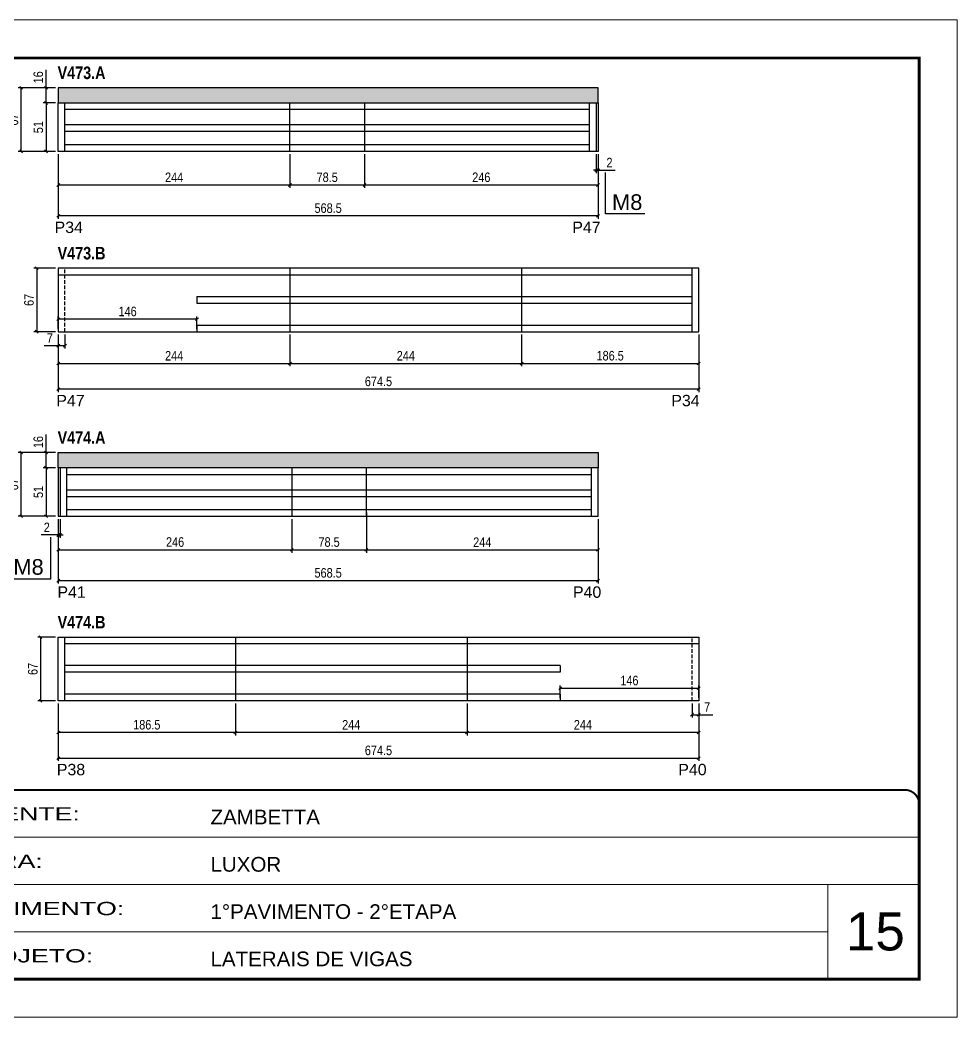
# Model space of a CAD drawing. Extents: x 3309 to 9563, y -2522 to 14608.
# Drawn here: x 6991 to 7978, y 10112 to 11162 of the extents above; entities that cross this region are included whole.
import ezdxf

# ---------------------------------------------------------------- set-up
doc = ezdxf.new("R2010")
doc.units = 0
for name, pattern in [('CONTINUO', [0]), ('DASHED', [0.75, 0.5, -0.25]), ('HIDDEN', [0.375, 0.25, -0.125])]:
    doc.linetypes.add(name, pattern=pattern)
for name, color, linetype in [('5', 5, 'Continuous'), ('COTA', 241, 'Continuous'), ('NOMENCLATURA', 7, 'Continuous'), ('Painéis', 200, 'Continuous'), ('SARR_2.2x7', 40, 'Continuous')]:
    doc.layers.add(name, color=color, linetype=linetype)
for name, color, linetype, lineweight in [('CARIMBO', 255, 'Continuous', 9), ('Folhas', 255, 'Continuous', 9), ('SARRAFO DE PRESSAO', 251, 'DASHED', 9)]:
    doc.layers.add(name, color=color, linetype=linetype, lineweight=lineweight)
doc.styles.add('ARIAL', font='arial.ttf')
doc.styles.add('COTA TECNICA', font='techl___.ttf', dxfattribs={"height": 10})
doc.styles.get("Standard").update_dxf_attribs({"font": 'arial.ttf'})
doc.styles.add('TECNICA', font='techb___.ttf', dxfattribs={"height": 10})
doc.styles.add('Tecnologia', font='')
doc.styles.get('Tecnologia').set_extended_font_data('Forgotten Futurist')
doc.dimstyles.new('PAINEL', dxfattribs={"dimtxt": 10, "dimasz": 3, "dimexe": 3, "dimexo": 3, "dimgap": 3, "dimtad": 1, "dimdec": 1, "dimzin": 12, "dimdsep": 46, "dimtxsty": 'COTA TECNICA', "dimblk1": 'OBLIQUE', "dimblk2": 'OBLIQUE', "dimsah": 1, "dimcen": 0.9, "dimclrd": 4, "dimclre": 4, "dimclrt": 240, "dimadec": 1, "dimazin": 3, "dimtfac": 1, "dimtdec": 1, "dimtmove": 0, "dimatfit": 3, "dimfxl": 1, "dimtolj": 1, "dimtzin": 12, "dimarcsym": 0})

# ---------------------------------------------------------------- blocks, each defined once
blk = doc.blocks.new('9999999999')
at = {"color": 30, "linetype": 'CONTINUO'}
for p, q in [((98564.6, 34379.6), (99584, 34379.6)), ((98564.6, 34329.8), (99488, 34329.8)), ((99584, 34329.8), (99488, 34329.8)), ((99488, 34329.8), (99488, 34230.2)), ((98564.6, 34280), (99488, 34280))]:
    blk.add_line(p, q, dxfattribs=at)
at = {"color": 30, "linetype": 'CONTINUO', "const_width": 2}
blk.add_lwpolyline([(99584, 34230.2), (99584, 34414.4, 0.414214), (99569, 34429.4), (98229, 34429.4, 0.414214), (98214, 34414.4), (98214, 34245.2, 0.414214), (98229, 34230.2), (99584, 34230.2)], format="xyb", dxfattribs=at)
at = {"layer": 'Folhas'}
blk.add_lwpolyline([(98139, 34190.2), (99624, 34190.2), (99624, 35240.2), (98139, 35240.2)], close=True, dxfattribs=at)
at = {"layer": 'Folhas', "color": 30, "const_width": 3}
blk.add_lwpolyline([(98214, 34230.2), (99584, 34230.2), (99584, 35200.2), (98214, 35200.2)], close=True, dxfattribs=at)
at = {"color": 7, "linetype": 'Continuous', "ltscale": 5, "style": 'ARIAL'}
for s, height, p in [('ZAMBETTA', 15.48, (98837.7, 34393.1)), ('LUXOR', 15.48, (98837.7, 34343.3)), ('1°PAVIMENTO - 2°ETAPA', 15.483, (98837.7, 34293.5)), ('LATERAIS DE VIGAS', 15.483, (98837.7, 34243.7))]:
    blk.add_text(s, height=height, dxfattribs=at).set_placement(p)
at = {"layer": 'Folhas', "color": 7, "style": 'Tecnologia', "width": 1.5}
for s, p in [('CLIENTE:', (98573.7, 34397.2)), ('OBRA:', (98573.7, 34347.3)), ('PAVIMENTO:', (98573.7, 34297.5)), ('PROJETO:', (98573.7, 34247.7))]:
    blk.add_text(s, height=14, dxfattribs=at).set_placement(p)
blk = doc.blocks.new('_Oblique')
at = {"color": 0, "linetype": 'ByBlock', "lineweight": -2}
blk.add_line((-0.5, -0.5), (0.5, 0.5), dxfattribs=at)
blk = doc.blocks.new('*D430')
at = {"layer": 'COTA', "color": 4, "lineweight": -2, "transparency": 16777216}
for p, q in [((7031.3, 11020.7), (7031.3, 10952.8)), ((7599.8, 11020.7), (7599.8, 10952.8)), ((7599.8, 10955.8), (7031.3, 10955.8))]:
    blk.add_line(p, q, dxfattribs=at)
at = {"layer": 'Defpoints', "color": 0, "transparency": 16777216}
for p in [(7031.3, 11023.7), (7599.8, 11023.7), (7031.3, 10955.8)]:
    blk.add_point(p, dxfattribs=at)
at = {"layer": 'COTA', "color": 4, "lineweight": -2, "transparency": 16777216, "xscale": 3, "yscale": 3, "zscale": 3, "rotation": 180}
blk.add_blockref('_Oblique', (7031.3, 10955.8), dxfattribs=at)
at = {"layer": 'COTA', "color": 4, "lineweight": -2, "transparency": 16777216, "xscale": 3, "yscale": 3, "zscale": 3}
blk.add_blockref('_Oblique', (7599.8, 10955.8), dxfattribs=at)
at = {"layer": 'COTA', "color": 240, "transparency": 16777216, "insert": (7315.5, 10963.9), "char_height": 10, "attachment_point": 5, "style": 'COTA TECNICA'}
blk.add_mtext('\\A1;568.5', dxfattribs=at)
blk = doc.blocks.new('*D431')
at = {"layer": 'COTA', "color": 4, "lineweight": -2, "transparency": 16777216}
for p, q in [((7353.8, 11020.7), (7353.8, 10985.3)), ((7599.8, 11020.7), (7599.8, 10985.3)), ((7599.8, 10988.3), (7353.8, 10988.3))]:
    blk.add_line(p, q, dxfattribs=at)
at = {"layer": 'Defpoints', "color": 0, "transparency": 16777216}
for p in [(7353.8, 11023.7), (7599.8, 11023.7), (7353.8, 10988.3)]:
    blk.add_point(p, dxfattribs=at)
at = {"layer": 'COTA', "color": 4, "lineweight": -2, "transparency": 16777216, "xscale": 3, "yscale": 3, "zscale": 3, "rotation": 180}
blk.add_blockref('_Oblique', (7353.8, 10988.3), dxfattribs=at)
at = {"layer": 'COTA', "color": 4, "lineweight": -2, "transparency": 16777216, "xscale": 3, "yscale": 3, "zscale": 3}
blk.add_blockref('_Oblique', (7599.8, 10988.3), dxfattribs=at)
at = {"layer": 'COTA', "color": 240, "transparency": 16777216, "insert": (7476.8, 10996.4), "char_height": 10, "attachment_point": 5, "style": 'COTA TECNICA'}
blk.add_mtext('\\A1;246', dxfattribs=at)
blk = doc.blocks.new('*D428')
at = {"layer": 'COTA', "color": 4, "lineweight": -2, "transparency": 16777216}
for p, q in [((7031.3, 11020.7), (7031.3, 10985.3)), ((7275.3, 11020.7), (7275.3, 10985.3)), ((7275.3, 10988.3), (7031.3, 10988.3))]:
    blk.add_line(p, q, dxfattribs=at)
at = {"layer": 'Defpoints', "color": 0, "transparency": 16777216}
for p in [(7031.3, 11023.7), (7275.3, 11023.7), (7031.3, 10988.3)]:
    blk.add_point(p, dxfattribs=at)
at = {"layer": 'COTA', "color": 4, "lineweight": -2, "transparency": 16777216, "xscale": 3, "yscale": 3, "zscale": 3, "rotation": 180}
blk.add_blockref('_Oblique', (7031.3, 10988.3), dxfattribs=at)
at = {"layer": 'COTA', "color": 4, "lineweight": -2, "transparency": 16777216, "xscale": 3, "yscale": 3, "zscale": 3}
blk.add_blockref('_Oblique', (7275.3, 10988.3), dxfattribs=at)
at = {"layer": 'COTA', "color": 240, "transparency": 16777216, "insert": (7153.3, 10996.4), "char_height": 10, "attachment_point": 5, "style": 'COTA TECNICA'}
blk.add_mtext('\\A1;244', dxfattribs=at)
blk = doc.blocks.new('*D429')
at = {"layer": 'COTA', "color": 4, "lineweight": -2, "transparency": 16777216}
for p, q in [((7597.8, 11020.7), (7597.8, 11000.9)), ((7599.8, 11020.7), (7599.8, 11000.9)), ((7597.8, 11003.9), (7594.8, 11003.9)), ((7597.8, 11003.9), (7599.8, 11003.9)), ((7599.8, 11003.9), (7617.9, 11003.9))]:
    blk.add_line(p, q, dxfattribs=at)
at = {"layer": 'Defpoints', "color": 0, "transparency": 16777216}
for p in [(7597.8, 11023.7), (7599.8, 11023.7), (7599.8, 11003.9)]:
    blk.add_point(p, dxfattribs=at)
at = {"layer": 'COTA', "color": 4, "lineweight": -2, "transparency": 16777216, "xscale": 3, "yscale": 3, "zscale": 3}
blk.add_blockref('_Oblique', (7597.8, 11003.9), dxfattribs=at)
at = {"layer": 'COTA', "color": 4, "lineweight": -2, "transparency": 16777216, "xscale": 3, "yscale": 3, "zscale": 3, "rotation": 180}
blk.add_blockref('_Oblique', (7599.8, 11003.9), dxfattribs=at)
at = {"layer": 'COTA', "color": 240, "transparency": 16777216, "insert": (7611.8, 11011.9), "char_height": 10, "attachment_point": 5, "style": 'COTA TECNICA'}
blk.add_mtext('\\A1;2', dxfattribs=at)
blk = doc.blocks.new('*D432')
at = {"layer": 'COTA', "color": 4, "lineweight": -2, "transparency": 16777216}
for p, q in [((7275.3, 11020.7), (7275.3, 10985.3)), ((7353.8, 11020.7), (7353.8, 10985.3)), ((7353.8, 10988.3), (7275.3, 10988.3))]:
    blk.add_line(p, q, dxfattribs=at)
at = {"layer": 'Defpoints', "color": 0, "transparency": 16777216}
for p in [(7275.3, 11023.7), (7353.8, 11023.7), (7275.3, 10988.3)]:
    blk.add_point(p, dxfattribs=at)
at = {"layer": 'COTA', "color": 4, "lineweight": -2, "transparency": 16777216, "xscale": 3, "yscale": 3, "zscale": 3, "rotation": 180}
blk.add_blockref('_Oblique', (7275.3, 10988.3), dxfattribs=at)
at = {"layer": 'COTA', "color": 4, "lineweight": -2, "transparency": 16777216, "xscale": 3, "yscale": 3, "zscale": 3}
blk.add_blockref('_Oblique', (7353.8, 10988.3), dxfattribs=at)
at = {"layer": 'COTA', "color": 240, "transparency": 16777216, "insert": (7314.5, 10996.4), "char_height": 10, "attachment_point": 5, "style": 'COTA TECNICA'}
blk.add_mtext('\\A1;78.5', dxfattribs=at)
blk = doc.blocks.new('*D433')
at = {"layer": 'COTA', "color": 4, "lineweight": -2, "transparency": 16777216}
for p, q in [((7028.3, 11074.7), (7015.4, 11074.7)), ((7018.4, 11074.7), (7018.4, 11023.7)), ((7028.3, 11023.7), (7015.4, 11023.7))]:
    blk.add_line(p, q, dxfattribs=at)
at = {"layer": 'Defpoints', "color": 0, "transparency": 16777216}
for p in [(7031.3, 11074.7), (7018.4, 11023.7), (7031.3, 11023.7)]:
    blk.add_point(p, dxfattribs=at)
at = {"layer": 'COTA', "color": 4, "lineweight": -2, "transparency": 16777216, "xscale": 3, "yscale": 3, "zscale": 3}
for p, rotation in [((7018.4, 11074.7), 90), ((7018.4, 11023.7), 270)]:
    blk.add_blockref('_Oblique', p, dxfattribs=dict(at, rotation=rotation))
at = {"layer": 'COTA', "color": 240, "transparency": 16777216, "insert": (7010.3, 11049.2), "char_height": 10, "attachment_point": 5, "rotation": 90, "style": 'COTA TECNICA'}
blk.add_mtext('\\A1;51', dxfattribs=at)
blk = doc.blocks.new('*D434')
at = {"layer": 'COTA', "color": 4, "lineweight": -2, "transparency": 16777216}
for p, q in [((7018.4, 11090.7), (7018.4, 11109.7)), ((7028.3, 11090.7), (7015.4, 11090.7)), ((7018.4, 11074.7), (7018.4, 11090.7)), ((7028.3, 11074.7), (7015.4, 11074.7))]:
    blk.add_line(p, q, dxfattribs=at)
at = {"layer": 'Defpoints', "color": 0, "transparency": 16777216}
for p in [(7018.4, 11090.7), (7031.3, 11090.7), (7031.3, 11074.7)]:
    blk.add_point(p, dxfattribs=at)
at = {"layer": 'COTA', "color": 4, "lineweight": -2, "transparency": 16777216, "xscale": 3, "yscale": 3, "zscale": 3}
for p, rotation in [((7018.4, 11090.7), 90), ((7018.4, 11074.7), 270)]:
    blk.add_blockref('_Oblique', p, dxfattribs=dict(at, rotation=rotation))
at = {"layer": 'COTA', "color": 240, "transparency": 16777216, "insert": (7010.3, 11101.7), "char_height": 10, "attachment_point": 5, "rotation": 90, "style": 'COTA TECNICA'}
blk.add_mtext('\\A1;16', dxfattribs=at)
blk = doc.blocks.new('*D435')
at = {"layer": 'COTA', "color": 4, "lineweight": -2, "transparency": 16777216}
for p, q in [((7028.3, 11090.7), (6989.2, 11090.7)), ((6992.2, 11023.7), (6992.2, 11090.7)), ((7028.3, 11023.7), (6989.2, 11023.7))]:
    blk.add_line(p, q, dxfattribs=at)
at = {"layer": 'Defpoints', "color": 0, "transparency": 16777216}
for p in [(6992.2, 11090.7), (7031.3, 11090.7), (7031.3, 11023.7)]:
    blk.add_point(p, dxfattribs=at)
at = {"layer": 'COTA', "color": 4, "lineweight": -2, "transparency": 16777216, "xscale": 3, "yscale": 3, "zscale": 3}
for p, rotation in [((6992.2, 11090.7), 90), ((6992.2, 11023.7), 270)]:
    blk.add_blockref('_Oblique', p, dxfattribs=dict(at, rotation=rotation))
at = {"layer": 'COTA', "color": 240, "transparency": 16777216, "insert": (6984.1, 11057.2), "char_height": 10, "attachment_point": 5, "rotation": 90, "style": 'COTA TECNICA'}
blk.add_mtext('\\A1;67', dxfattribs=at)
blk = doc.blocks.new('*D436')
at = {"layer": 'COTA', "color": 4, "lineweight": -2, "transparency": 16777216}
for p, q in [((7031.3, 10830.8), (7031.3, 10797.4)), ((7275.3, 10830.8), (7275.3, 10797.4)), ((7031.3, 10800.4), (7275.3, 10800.4))]:
    blk.add_line(p, q, dxfattribs=at)
at = {"layer": 'Defpoints', "color": 0, "transparency": 16777216}
for p in [(7031.3, 10833.8), (7275.3, 10833.8), (7275.3, 10800.4)]:
    blk.add_point(p, dxfattribs=at)
at = {"layer": 'COTA', "color": 4, "lineweight": -2, "transparency": 16777216, "xscale": 3, "yscale": 3, "zscale": 3, "rotation": 180}
blk.add_blockref('_Oblique', (7031.3, 10800.4), dxfattribs=at)
at = {"layer": 'COTA', "color": 4, "lineweight": -2, "transparency": 16777216, "xscale": 3, "yscale": 3, "zscale": 3}
blk.add_blockref('_Oblique', (7275.3, 10800.4), dxfattribs=at)
at = {"layer": 'COTA', "color": 240, "transparency": 16777216, "insert": (7153.3, 10808.5), "char_height": 10, "attachment_point": 5, "style": 'COTA TECNICA'}
blk.add_mtext('\\A1;244', dxfattribs=at)
blk = doc.blocks.new('*D437')
at = {"layer": 'COTA', "color": 4, "lineweight": -2, "transparency": 16777216}
for p, q in [((7275.3, 10830.8), (7275.3, 10797.4)), ((7519.3, 10830.8), (7519.3, 10797.4)), ((7275.3, 10800.4), (7519.3, 10800.4))]:
    blk.add_line(p, q, dxfattribs=at)
at = {"layer": 'Defpoints', "color": 0, "transparency": 16777216}
for p in [(7275.3, 10833.8), (7519.3, 10833.8), (7519.3, 10800.4)]:
    blk.add_point(p, dxfattribs=at)
at = {"layer": 'COTA', "color": 4, "lineweight": -2, "transparency": 16777216, "xscale": 3, "yscale": 3, "zscale": 3, "rotation": 180}
blk.add_blockref('_Oblique', (7275.3, 10800.4), dxfattribs=at)
at = {"layer": 'COTA', "color": 4, "lineweight": -2, "transparency": 16777216, "xscale": 3, "yscale": 3, "zscale": 3}
blk.add_blockref('_Oblique', (7519.3, 10800.4), dxfattribs=at)
at = {"layer": 'COTA', "color": 240, "transparency": 16777216, "insert": (7397.3, 10808.5), "char_height": 10, "attachment_point": 5, "style": 'COTA TECNICA'}
blk.add_mtext('\\A1;244', dxfattribs=at)
blk = doc.blocks.new('*D438')
at = {"layer": 'COTA', "color": 4, "lineweight": -2, "transparency": 16777216}
for p, q in [((7519.3, 10830.8), (7519.3, 10797.4)), ((7705.8, 10830.8), (7705.8, 10797.4)), ((7519.3, 10800.4), (7705.8, 10800.4))]:
    blk.add_line(p, q, dxfattribs=at)
at = {"layer": 'Defpoints', "color": 0, "transparency": 16777216}
for p in [(7519.3, 10833.8), (7705.8, 10833.8), (7705.8, 10800.4)]:
    blk.add_point(p, dxfattribs=at)
at = {"layer": 'COTA', "color": 4, "lineweight": -2, "transparency": 16777216, "xscale": 3, "yscale": 3, "zscale": 3, "rotation": 180}
blk.add_blockref('_Oblique', (7519.3, 10800.4), dxfattribs=at)
at = {"layer": 'COTA', "color": 4, "lineweight": -2, "transparency": 16777216, "xscale": 3, "yscale": 3, "zscale": 3}
blk.add_blockref('_Oblique', (7705.8, 10800.4), dxfattribs=at)
at = {"layer": 'COTA', "color": 240, "transparency": 16777216, "insert": (7612.5, 10808.5), "char_height": 10, "attachment_point": 5, "style": 'COTA TECNICA'}
blk.add_mtext('\\A1;186.5', dxfattribs=at)
blk = doc.blocks.new('*D439')
at = {"layer": 'COTA', "color": 4, "lineweight": -2, "transparency": 16777216}
for p, q in [((7031.3, 10830.8), (7031.3, 10770.3)), ((7705.8, 10830.8), (7705.8, 10770.3)), ((7705.8, 10773.3), (7031.3, 10773.3))]:
    blk.add_line(p, q, dxfattribs=at)
at = {"layer": 'Defpoints', "color": 0, "transparency": 16777216}
for p in [(7031.3, 10833.8), (7705.8, 10833.8), (7031.3, 10773.3)]:
    blk.add_point(p, dxfattribs=at)
at = {"layer": 'COTA', "color": 4, "lineweight": -2, "transparency": 16777216, "xscale": 3, "yscale": 3, "zscale": 3, "rotation": 180}
blk.add_blockref('_Oblique', (7031.3, 10773.3), dxfattribs=at)
at = {"layer": 'COTA', "color": 4, "lineweight": -2, "transparency": 16777216, "xscale": 3, "yscale": 3, "zscale": 3}
blk.add_blockref('_Oblique', (7705.8, 10773.3), dxfattribs=at)
at = {"layer": 'COTA', "color": 240, "transparency": 16777216, "insert": (7368.5, 10781.5), "char_height": 10, "attachment_point": 5, "style": 'COTA TECNICA'}
blk.add_mtext('\\A1;674.5', dxfattribs=at)
blk = doc.blocks.new('*D440')
at = {"layer": 'COTA', "color": 4, "lineweight": -2, "transparency": 16777216}
for p, q in [((7031.3, 10836.8), (7031.3, 10850)), ((7177.3, 10847), (7031.3, 10847)), ((7177.3, 10836.8), (7177.3, 10850))]:
    blk.add_line(p, q, dxfattribs=at)
at = {"layer": 'Defpoints', "color": 0, "transparency": 16777216}
for p in [(7031.3, 10847), (7031.3, 10833.8), (7177.3, 10833.8)]:
    blk.add_point(p, dxfattribs=at)
at = {"layer": 'COTA', "color": 4, "lineweight": -2, "transparency": 16777216, "xscale": 3, "yscale": 3, "zscale": 3, "rotation": 180}
blk.add_blockref('_Oblique', (7031.3, 10847), dxfattribs=at)
at = {"layer": 'COTA', "color": 4, "lineweight": -2, "transparency": 16777216, "xscale": 3, "yscale": 3, "zscale": 3}
blk.add_blockref('_Oblique', (7177.3, 10847), dxfattribs=at)
at = {"layer": 'COTA', "color": 240, "transparency": 16777216, "insert": (7104.3, 10855.1), "char_height": 10, "attachment_point": 5, "style": 'COTA TECNICA'}
blk.add_mtext('\\A1;146', dxfattribs=at)
blk = doc.blocks.new('*D441')
at = {"layer": 'COTA', "color": 4, "lineweight": -2, "transparency": 16777216}
for p, q in [((7031.3, 10830.8), (7031.3, 10816.1)), ((7038.3, 10830.8), (7038.3, 10816.1)), ((7031.3, 10819.1), (7016.6, 10819.1)), ((7038.3, 10819.1), (7031.3, 10819.1))]:
    blk.add_line(p, q, dxfattribs=at)
at = {"layer": 'Defpoints', "color": 0, "transparency": 16777216}
for p in [(7031.3, 10833.8), (7038.3, 10833.8), (7031.3, 10819.1)]:
    blk.add_point(p, dxfattribs=at)
at = {"layer": 'COTA', "color": 4, "lineweight": -2, "transparency": 16777216, "xscale": 3, "yscale": 3, "zscale": 3, "rotation": 180}
blk.add_blockref('_Oblique', (7031.3, 10819.1), dxfattribs=at)
at = {"layer": 'COTA', "color": 4, "lineweight": -2, "transparency": 16777216, "xscale": 3, "yscale": 3, "zscale": 3}
blk.add_blockref('_Oblique', (7038.3, 10819.1), dxfattribs=at)
at = {"layer": 'COTA', "color": 240, "transparency": 16777216, "insert": (7022.4, 10827.2), "char_height": 10, "attachment_point": 5, "style": 'COTA TECNICA'}
blk.add_mtext('\\A1;7', dxfattribs=at)
blk = doc.blocks.new('*D442')
at = {"layer": 'COTA', "color": 4, "lineweight": -2, "transparency": 16777216}
for p, q in [((7028.3, 10900.8), (7005.6, 10900.8)), ((7008.6, 10900.8), (7008.6, 10833.8)), ((7028.3, 10833.8), (7005.6, 10833.8))]:
    blk.add_line(p, q, dxfattribs=at)
at = {"layer": 'Defpoints', "color": 0, "transparency": 16777216}
for p in [(7031.3, 10900.8), (7008.6, 10833.8), (7031.3, 10833.8)]:
    blk.add_point(p, dxfattribs=at)
at = {"layer": 'COTA', "color": 4, "lineweight": -2, "transparency": 16777216, "xscale": 3, "yscale": 3, "zscale": 3}
for p, rotation in [((7008.6, 10900.8), 90), ((7008.6, 10833.8), 270)]:
    blk.add_blockref('_Oblique', p, dxfattribs=dict(at, rotation=rotation))
at = {"layer": 'COTA', "color": 240, "transparency": 16777216, "insert": (7000.5, 10867.3), "char_height": 10, "attachment_point": 5, "rotation": 90, "style": 'COTA TECNICA'}
blk.add_mtext('\\A1;67', dxfattribs=at)
blk = doc.blocks.new('*D445')
at = {"layer": 'COTA', "color": 4, "lineweight": -2, "transparency": 16777216}
for p, q in [((7031.3, 10636.6), (7031.3, 10568.7)), ((7599.8, 10636.6), (7599.8, 10568.7)), ((7031.3, 10571.7), (7599.8, 10571.7))]:
    blk.add_line(p, q, dxfattribs=at)
at = {"layer": 'Defpoints', "color": 0, "transparency": 16777216}
for p in [(7031.3, 10639.6), (7599.8, 10639.6), (7599.8, 10571.7)]:
    blk.add_point(p, dxfattribs=at)
at = {"layer": 'COTA', "color": 4, "lineweight": -2, "transparency": 16777216, "xscale": 3, "yscale": 3, "zscale": 3, "rotation": 180}
blk.add_blockref('_Oblique', (7031.3, 10571.7), dxfattribs=at)
at = {"layer": 'COTA', "color": 4, "lineweight": -2, "transparency": 16777216, "xscale": 3, "yscale": 3, "zscale": 3}
blk.add_blockref('_Oblique', (7599.8, 10571.7), dxfattribs=at)
at = {"layer": 'COTA', "color": 240, "transparency": 16777216, "insert": (7315.5, 10579.8), "char_height": 10, "attachment_point": 5, "style": 'COTA TECNICA'}
blk.add_mtext('\\A1;568.5', dxfattribs=at)
blk = doc.blocks.new('*D446')
at = {"layer": 'COTA', "color": 4, "lineweight": -2, "transparency": 16777216}
for p, q in [((7031.3, 10636.6), (7031.3, 10601.1)), ((7277.3, 10636.6), (7277.3, 10601.1)), ((7031.3, 10604.1), (7277.3, 10604.1))]:
    blk.add_line(p, q, dxfattribs=at)
at = {"layer": 'Defpoints', "color": 0, "transparency": 16777216}
for p in [(7031.3, 10639.6), (7277.3, 10639.6), (7277.3, 10604.1)]:
    blk.add_point(p, dxfattribs=at)
at = {"layer": 'COTA', "color": 4, "lineweight": -2, "transparency": 16777216, "xscale": 3, "yscale": 3, "zscale": 3, "rotation": 180}
blk.add_blockref('_Oblique', (7031.3, 10604.1), dxfattribs=at)
at = {"layer": 'COTA', "color": 4, "lineweight": -2, "transparency": 16777216, "xscale": 3, "yscale": 3, "zscale": 3}
blk.add_blockref('_Oblique', (7277.3, 10604.1), dxfattribs=at)
at = {"layer": 'COTA', "color": 240, "transparency": 16777216, "insert": (7154.3, 10612.3), "char_height": 10, "attachment_point": 5, "style": 'COTA TECNICA'}
blk.add_mtext('\\A1;246', dxfattribs=at)
blk = doc.blocks.new('*D443')
at = {"layer": 'COTA', "color": 4, "lineweight": -2, "transparency": 16777216}
for p, q in [((7355.8, 10643.6), (7355.8, 10601.1)), ((7599.8, 10636.6), (7599.8, 10601.1)), ((7355.8, 10604.1), (7599.8, 10604.1))]:
    blk.add_line(p, q, dxfattribs=at)
at = {"layer": 'Defpoints', "color": 0, "transparency": 16777216}
for p in [(7355.8, 10646.6), (7599.8, 10639.6), (7599.8, 10604.1)]:
    blk.add_point(p, dxfattribs=at)
at = {"layer": 'COTA', "color": 4, "lineweight": -2, "transparency": 16777216, "xscale": 3, "yscale": 3, "zscale": 3, "rotation": 180}
blk.add_blockref('_Oblique', (7355.8, 10604.1), dxfattribs=at)
at = {"layer": 'COTA', "color": 4, "lineweight": -2, "transparency": 16777216, "xscale": 3, "yscale": 3, "zscale": 3}
blk.add_blockref('_Oblique', (7599.8, 10604.1), dxfattribs=at)
at = {"layer": 'COTA', "color": 240, "transparency": 16777216, "insert": (7477.8, 10612.2), "char_height": 10, "attachment_point": 5, "style": 'COTA TECNICA'}
blk.add_mtext('\\A1;244', dxfattribs=at)
blk = doc.blocks.new('*D447')
at = {"layer": 'COTA', "color": 4, "lineweight": -2, "transparency": 16777216}
for p, q in [((7028.3, 10690.6), (7015.4, 10690.6)), ((7018.4, 10690.6), (7018.4, 10639.6)), ((7028.3, 10639.6), (7015.4, 10639.6))]:
    blk.add_line(p, q, dxfattribs=at)
at = {"layer": 'Defpoints', "color": 0, "transparency": 16777216}
for p in [(7031.3, 10690.6), (7018.4, 10639.6), (7031.3, 10639.6)]:
    blk.add_point(p, dxfattribs=at)
at = {"layer": 'COTA', "color": 4, "lineweight": -2, "transparency": 16777216, "xscale": 3, "yscale": 3, "zscale": 3}
for p, rotation in [((7018.4, 10690.6), 90), ((7018.4, 10639.6), 270)]:
    blk.add_blockref('_Oblique', p, dxfattribs=dict(at, rotation=rotation))
at = {"layer": 'COTA', "color": 240, "transparency": 16777216, "insert": (7010.3, 10665.1), "char_height": 10, "attachment_point": 5, "rotation": 90, "style": 'COTA TECNICA'}
blk.add_mtext('\\A1;51', dxfattribs=at)
blk = doc.blocks.new('*D448')
at = {"layer": 'COTA', "color": 4, "lineweight": -2, "transparency": 16777216}
for p, q in [((7018.4, 10706.6), (7018.4, 10725.6)), ((7028.3, 10706.6), (7015.4, 10706.6)), ((7018.4, 10690.6), (7018.4, 10706.6)), ((7028.3, 10690.6), (7015.4, 10690.6))]:
    blk.add_line(p, q, dxfattribs=at)
at = {"layer": 'Defpoints', "color": 0, "transparency": 16777216}
for p in [(7018.4, 10706.6), (7031.3, 10706.6), (7031.3, 10690.6)]:
    blk.add_point(p, dxfattribs=at)
at = {"layer": 'COTA', "color": 4, "lineweight": -2, "transparency": 16777216, "xscale": 3, "yscale": 3, "zscale": 3}
for p, rotation in [((7018.4, 10706.6), 90), ((7018.4, 10690.6), 270)]:
    blk.add_blockref('_Oblique', p, dxfattribs=dict(at, rotation=rotation))
at = {"layer": 'COTA', "color": 240, "transparency": 16777216, "insert": (7010.3, 10717.6), "char_height": 10, "attachment_point": 5, "rotation": 90, "style": 'COTA TECNICA'}
blk.add_mtext('\\A1;16', dxfattribs=at)
blk = doc.blocks.new('*D449')
at = {"layer": 'COTA', "color": 4, "lineweight": -2, "transparency": 16777216}
for p, q in [((7028.3, 10706.6), (6989.2, 10706.6)), ((6992.2, 10639.6), (6992.2, 10706.6)), ((7028.3, 10639.6), (6989.2, 10639.6))]:
    blk.add_line(p, q, dxfattribs=at)
at = {"layer": 'Defpoints', "color": 0, "transparency": 16777216}
for p in [(6992.2, 10706.6), (7031.3, 10706.6), (7031.3, 10639.6)]:
    blk.add_point(p, dxfattribs=at)
at = {"layer": 'COTA', "color": 4, "lineweight": -2, "transparency": 16777216, "xscale": 3, "yscale": 3, "zscale": 3}
for p, rotation in [((6992.2, 10706.6), 90), ((6992.2, 10639.6), 270)]:
    blk.add_blockref('_Oblique', p, dxfattribs=dict(at, rotation=rotation))
at = {"layer": 'COTA', "color": 240, "transparency": 16777216, "insert": (6984.1, 10673.1), "char_height": 10, "attachment_point": 5, "rotation": 90, "style": 'COTA TECNICA'}
blk.add_mtext('\\A1;67', dxfattribs=at)
blk = doc.blocks.new('*D444')
at = {"layer": 'COTA', "color": 4, "lineweight": -2, "transparency": 16777216}
for p, q in [((7031.3, 10636.6), (7031.3, 10616.8)), ((7033.3, 10636.6), (7033.3, 10616.8)), ((7031.3, 10619.8), (7013.2, 10619.8)), ((7033.3, 10619.8), (7031.3, 10619.8)), ((7033.3, 10619.8), (7036.3, 10619.8))]:
    blk.add_line(p, q, dxfattribs=at)
at = {"layer": 'Defpoints', "color": 0, "transparency": 16777216}
for p in [(7031.3, 10639.6), (7033.3, 10639.6), (7031.3, 10619.8)]:
    blk.add_point(p, dxfattribs=at)
at = {"layer": 'COTA', "color": 4, "lineweight": -2, "transparency": 16777216, "xscale": 3, "yscale": 3, "zscale": 3}
blk.add_blockref('_Oblique', (7031.3, 10619.8), dxfattribs=at)
at = {"layer": 'COTA', "color": 4, "lineweight": -2, "transparency": 16777216, "xscale": 3, "yscale": 3, "zscale": 3, "rotation": 180}
blk.add_blockref('_Oblique', (7033.3, 10619.8), dxfattribs=at)
at = {"layer": 'COTA', "color": 240, "transparency": 16777216, "insert": (7019.2, 10627.8), "char_height": 10, "attachment_point": 5, "style": 'COTA TECNICA'}
blk.add_mtext('\\A1;2', dxfattribs=at)
blk = doc.blocks.new('*D450')
at = {"layer": 'COTA', "color": 4, "lineweight": -2, "transparency": 16777216}
for p, q in [((7277.3, 10636.6), (7277.3, 10601.1)), ((7355.8, 10636.6), (7355.8, 10601.1)), ((7277.3, 10604.1), (7355.8, 10604.1))]:
    blk.add_line(p, q, dxfattribs=at)
at = {"layer": 'Defpoints', "color": 0, "transparency": 16777216}
for p in [(7277.3, 10639.6), (7355.8, 10639.6), (7355.8, 10604.1)]:
    blk.add_point(p, dxfattribs=at)
at = {"layer": 'COTA', "color": 4, "lineweight": -2, "transparency": 16777216, "xscale": 3, "yscale": 3, "zscale": 3, "rotation": 180}
blk.add_blockref('_Oblique', (7277.3, 10604.1), dxfattribs=at)
at = {"layer": 'COTA', "color": 4, "lineweight": -2, "transparency": 16777216, "xscale": 3, "yscale": 3, "zscale": 3}
blk.add_blockref('_Oblique', (7355.8, 10604.1), dxfattribs=at)
at = {"layer": 'COTA', "color": 240, "transparency": 16777216, "insert": (7316.5, 10612.3), "char_height": 10, "attachment_point": 5, "style": 'COTA TECNICA'}
blk.add_mtext('\\A1;78.5', dxfattribs=at)
blk = doc.blocks.new('*D451')
at = {"layer": 'COTA', "color": 4, "lineweight": -2, "transparency": 16777216}
for p, q in [((7461.8, 10442.2), (7461.8, 10408.8)), ((7705.8, 10442.2), (7705.8, 10408.8)), ((7705.8, 10411.8), (7461.8, 10411.8))]:
    blk.add_line(p, q, dxfattribs=at)
at = {"layer": 'Defpoints', "color": 0, "transparency": 16777216}
for p in [(7461.8, 10445.2), (7705.8, 10445.2), (7461.8, 10411.8)]:
    blk.add_point(p, dxfattribs=at)
at = {"layer": 'COTA', "color": 4, "lineweight": -2, "transparency": 16777216, "xscale": 3, "yscale": 3, "zscale": 3, "rotation": 180}
blk.add_blockref('_Oblique', (7461.8, 10411.8), dxfattribs=at)
at = {"layer": 'COTA', "color": 4, "lineweight": -2, "transparency": 16777216, "xscale": 3, "yscale": 3, "zscale": 3}
blk.add_blockref('_Oblique', (7705.8, 10411.8), dxfattribs=at)
at = {"layer": 'COTA', "color": 240, "transparency": 16777216, "insert": (7583.8, 10419.9), "char_height": 10, "attachment_point": 5, "style": 'COTA TECNICA'}
blk.add_mtext('\\A1;244', dxfattribs=at)
blk = doc.blocks.new('*D452')
at = {"layer": 'COTA', "color": 4, "lineweight": -2, "transparency": 16777216}
for p, q in [((7217.8, 10442.2), (7217.8, 10408.8)), ((7461.8, 10442.2), (7461.8, 10408.8)), ((7461.8, 10411.8), (7217.8, 10411.8))]:
    blk.add_line(p, q, dxfattribs=at)
at = {"layer": 'Defpoints', "color": 0, "transparency": 16777216}
for p in [(7217.8, 10445.2), (7461.8, 10445.2), (7217.8, 10411.8)]:
    blk.add_point(p, dxfattribs=at)
at = {"layer": 'COTA', "color": 4, "lineweight": -2, "transparency": 16777216, "xscale": 3, "yscale": 3, "zscale": 3, "rotation": 180}
blk.add_blockref('_Oblique', (7217.8, 10411.8), dxfattribs=at)
at = {"layer": 'COTA', "color": 4, "lineweight": -2, "transparency": 16777216, "xscale": 3, "yscale": 3, "zscale": 3}
blk.add_blockref('_Oblique', (7461.8, 10411.8), dxfattribs=at)
at = {"layer": 'COTA', "color": 240, "transparency": 16777216, "insert": (7339.8, 10419.9), "char_height": 10, "attachment_point": 5, "style": 'COTA TECNICA'}
blk.add_mtext('\\A1;244', dxfattribs=at)
blk = doc.blocks.new('*D453')
at = {"layer": 'COTA', "color": 4, "lineweight": -2, "transparency": 16777216}
for p, q in [((7031.3, 10442.2), (7031.3, 10408.8)), ((7217.8, 10442.2), (7217.8, 10408.8)), ((7217.8, 10411.8), (7031.3, 10411.8))]:
    blk.add_line(p, q, dxfattribs=at)
at = {"layer": 'Defpoints', "color": 0, "transparency": 16777216}
for p in [(7031.3, 10445.2), (7217.8, 10445.2), (7031.3, 10411.8)]:
    blk.add_point(p, dxfattribs=at)
at = {"layer": 'COTA', "color": 4, "lineweight": -2, "transparency": 16777216, "xscale": 3, "yscale": 3, "zscale": 3, "rotation": 180}
blk.add_blockref('_Oblique', (7031.3, 10411.8), dxfattribs=at)
at = {"layer": 'COTA', "color": 4, "lineweight": -2, "transparency": 16777216, "xscale": 3, "yscale": 3, "zscale": 3}
blk.add_blockref('_Oblique', (7217.8, 10411.8), dxfattribs=at)
at = {"layer": 'COTA', "color": 240, "transparency": 16777216, "insert": (7124.5, 10419.9), "char_height": 10, "attachment_point": 5, "style": 'COTA TECNICA'}
blk.add_mtext('\\A1;186.5', dxfattribs=at)
blk = doc.blocks.new('*D454')
at = {"layer": 'COTA', "color": 4, "lineweight": -2, "transparency": 16777216}
for p, q in [((7031.3, 10442.2), (7031.3, 10381.8)), ((7705.8, 10442.2), (7705.8, 10381.8)), ((7031.3, 10384.8), (7705.8, 10384.8))]:
    blk.add_line(p, q, dxfattribs=at)
at = {"layer": 'Defpoints', "color": 0, "transparency": 16777216}
for p in [(7031.3, 10445.2), (7705.8, 10445.2), (7705.8, 10384.8)]:
    blk.add_point(p, dxfattribs=at)
at = {"layer": 'COTA', "color": 4, "lineweight": -2, "transparency": 16777216, "xscale": 3, "yscale": 3, "zscale": 3, "rotation": 180}
blk.add_blockref('_Oblique', (7031.3, 10384.8), dxfattribs=at)
at = {"layer": 'COTA', "color": 4, "lineweight": -2, "transparency": 16777216, "xscale": 3, "yscale": 3, "zscale": 3}
blk.add_blockref('_Oblique', (7705.8, 10384.8), dxfattribs=at)
at = {"layer": 'COTA', "color": 240, "transparency": 16777216, "insert": (7368.5, 10392.9), "char_height": 10, "attachment_point": 5, "style": 'COTA TECNICA'}
blk.add_mtext('\\A1;674.5', dxfattribs=at)
blk = doc.blocks.new('*D455')
at = {"layer": 'COTA', "color": 4, "lineweight": -2, "transparency": 16777216}
for p, q in [((7028.3, 10512.2), (7009.6, 10512.2)), ((7012.6, 10512.2), (7012.6, 10445.2)), ((7028.3, 10445.2), (7009.6, 10445.2))]:
    blk.add_line(p, q, dxfattribs=at)
at = {"layer": 'Defpoints', "color": 0, "transparency": 16777216}
for p in [(7031.3, 10512.2), (7012.6, 10445.2), (7031.3, 10445.2)]:
    blk.add_point(p, dxfattribs=at)
at = {"layer": 'COTA', "color": 4, "lineweight": -2, "transparency": 16777216, "xscale": 3, "yscale": 3, "zscale": 3}
for p, rotation in [((7012.6, 10512.2), 90), ((7012.6, 10445.2), 270)]:
    blk.add_blockref('_Oblique', p, dxfattribs=dict(at, rotation=rotation))
at = {"layer": 'COTA', "color": 240, "transparency": 16777216, "insert": (7004.5, 10478.7), "char_height": 10, "attachment_point": 5, "rotation": 90, "style": 'COTA TECNICA'}
blk.add_mtext('\\A1;67', dxfattribs=at)
blk = doc.blocks.new('*D456')
at = {"layer": 'COTA', "color": 4, "lineweight": -2, "transparency": 16777216}
for p, q in [((7559.8, 10448.2), (7559.8, 10461.4)), ((7559.8, 10458.4), (7705.8, 10458.4)), ((7705.8, 10448.2), (7705.8, 10461.4))]:
    blk.add_line(p, q, dxfattribs=at)
at = {"layer": 'Defpoints', "color": 0, "transparency": 16777216}
for p in [(7705.8, 10458.4), (7559.8, 10445.2), (7705.8, 10445.2)]:
    blk.add_point(p, dxfattribs=at)
at = {"layer": 'COTA', "color": 4, "lineweight": -2, "transparency": 16777216, "xscale": 3, "yscale": 3, "zscale": 3, "rotation": 180}
blk.add_blockref('_Oblique', (7559.8, 10458.4), dxfattribs=at)
at = {"layer": 'COTA', "color": 4, "lineweight": -2, "transparency": 16777216, "xscale": 3, "yscale": 3, "zscale": 3}
blk.add_blockref('_Oblique', (7705.8, 10458.4), dxfattribs=at)
at = {"layer": 'COTA', "color": 240, "transparency": 16777216, "insert": (7632.8, 10466.5), "char_height": 10, "attachment_point": 5, "style": 'COTA TECNICA'}
blk.add_mtext('\\A1;146', dxfattribs=at)
blk = doc.blocks.new('*D457')
at = {"layer": 'COTA', "color": 4, "lineweight": -2, "transparency": 16777216}
for p, q in [((7698.8, 10442.2), (7698.8, 10427.5)), ((7705.8, 10442.2), (7705.8, 10427.5)), ((7698.8, 10430.5), (7705.8, 10430.5)), ((7705.8, 10430.5), (7720.5, 10430.5))]:
    blk.add_line(p, q, dxfattribs=at)
at = {"layer": 'Defpoints', "color": 0, "transparency": 16777216}
for p in [(7698.8, 10445.2), (7705.8, 10445.2), (7705.8, 10430.5)]:
    blk.add_point(p, dxfattribs=at)
at = {"layer": 'COTA', "color": 4, "lineweight": -2, "transparency": 16777216, "xscale": 3, "yscale": 3, "zscale": 3, "rotation": 180}
blk.add_blockref('_Oblique', (7698.8, 10430.5), dxfattribs=at)
at = {"layer": 'COTA', "color": 4, "lineweight": -2, "transparency": 16777216, "xscale": 3, "yscale": 3, "zscale": 3}
blk.add_blockref('_Oblique', (7705.8, 10430.5), dxfattribs=at)
at = {"layer": 'COTA', "color": 240, "transparency": 16777216, "insert": (7714.7, 10438.6), "char_height": 10, "attachment_point": 5, "style": 'COTA TECNICA'}
blk.add_mtext('\\A1;7', dxfattribs=at)

msp = doc.modelspace()

# ---------------------------------------------------------------- hatches: boundary and pattern name
at = {"layer": 'COTA'}
h = msp.add_hatch(dxfattribs=at)
h.set_pattern_fill('AR-CONC', color=256, scale=0.03)
h.set_pattern_definition([(50, (3309.3937, -1114.444), (5.46554, -0.4781726), [0.5715, -6.2865]), (355, (3309.3937, -1114.444), (-1.0573026, 5.7317054), [0.4572, -5.0292175]), (100.451445, (3309.849, -1114.484), (4.4082374, 5.2535326), [0.4857003, -5.3427073]), (46.1842, (3309.394, -1112.92), (8.1323712, -1.26127), [0.85725, -9.42975]), (96.63556, (3310.071, -1113.025), (7.122124, 7.4227837), [0.7285507, -8.014068]), (351.18415, (3309.394, -1112.92), (7.122124, 7.422784), [0.685799, -7.543792]), (21, (3310.1557, -1113.301), (4.5484317, -3.067956), [0.5715, -6.2865]), (326, (3310.1557, -1113.301), (1.8540609, 5.525639), [0.4572, -5.0292]), (71.451445, (3310.5347, -1113.5566), (6.4024926, 2.457683), [0.4857003, -5.3426981]), (37.5, (3309.3937, -1114.444), (0.0926581, 2.53665117), [0, -4.96824, 0, -5.1054, 0, -5.04825]), (7.5, (3309.3937, -1114.444), (2.0045899, 3.00541724), [0, -2.91084, 0, -4.85394, 0, -1.92405]), (327.5, (3307.6944, -1114.444), (4.06771786, -0.17186232), [0, -1.905, 0, -5.9436, 0, -7.8867]), (317.5, (3306.9324, -1114.444), (4.4438754, 0.7627947), [0, -2.4765, 0, -3.94716, 0, -5.6007])])
h.paths.add_polyline_path([(7031.29, 11090.73), (7031.29, 11074.73), (7599.79, 11074.73), (7599.79, 11090.73)])
h = msp.add_hatch(dxfattribs=at)
h.set_pattern_fill('AR-CONC', color=256, scale=0.03)
h.set_pattern_definition([(50, (3309.3937, -1498.574), (5.46554, -0.4781726), [0.5715, -6.2865]), (355, (3309.3937, -1498.574), (-1.0573026, 5.7317054), [0.4572, -5.0292175]), (100.451445, (3309.849, -1498.614), (4.4082374, 5.2535326), [0.4857003, -5.3427073]), (46.1842, (3309.394, -1497.05), (8.1323712, -1.26127), [0.85725, -9.42975]), (96.63556, (3310.071, -1497.155), (7.122124, 7.4227837), [0.7285507, -8.014068]), (351.18415, (3309.394, -1497.05), (7.122124, 7.422784), [0.685799, -7.543792]), (21, (3310.1557, -1497.431), (4.5484317, -3.067956), [0.5715, -6.2865]), (326, (3310.1557, -1497.431), (1.8540609, 5.525639), [0.4572, -5.0292]), (71.451445, (3310.5347, -1497.687), (6.4024926, 2.457683), [0.4857003, -5.3426981]), (37.5, (3309.3937, -1498.5742), (0.0926581, 2.53665117), [0, -4.96824, 0, -5.1054, 0, -5.04825]), (7.5, (3309.3937, -1498.5742), (2.0045899, 3.00541724), [0, -2.91084, 0, -4.85394, 0, -1.92405]), (327.5, (3307.6944, -1498.5742), (4.06771786, -0.17186232), [0, -1.905, 0, -5.9436, 0, -7.8867]), (317.5, (3306.9324, -1498.5742), (4.4438754, 0.7627947), [0, -2.4765, 0, -3.94716, 0, -5.6007])])
h.paths.add_polyline_path([(7031.29, 10706.6), (7031.29, 10690.6), (7599.79, 10690.6), (7599.79, 10706.6)])

# ---------------------------------------------------------------- linework, layer by layer
for p, q in [((7599.79, 11090.73), (7031.29, 11090.73)), ((7031.29, 11090.73), (7031.29, 11074.73)), ((7599.79, 11074.73), (7599.79, 11090.73)), ((7031.29, 10690.6), (7031.29, 10706.6)), ((7031.29, 10706.6), (7599.79, 10706.6)), ((7599.79, 10706.6), (7599.79, 10690.6))]:
    msp.add_line(p, q, dxfattribs=at)
at = {"layer": 'NOMENCLATURA', "linetype": 'Continuous'}
for p, q in [((7607.71, 10957.83), (7607.71, 11001.44)), ((7649.11, 10957.83), (7607.71, 10957.83)), ((7023.38, 10573.7), (7023.38, 10617.31)), ((6981.98, 10573.7), (7023.38, 10573.7))]:
    msp.add_line(p, q, dxfattribs=at)
at = {"layer": 'Painéis', "linetype": 'ByBlock'}
for p, q in [((7031.29, 11023.73), (7031.29, 11074.73)), ((7031.29, 11074.73), (7599.79, 11074.73)), ((7275.29, 11023.73), (7275.29, 11074.73)), ((7353.79, 11074.73), (7353.79, 11023.73)), ((7597.79, 11074.73), (7597.79, 11023.73)), ((7599.79, 11074.73), (7599.79, 11023.73)), ((7599.79, 11023.73), (7031.29, 11023.73)), ((7705.79, 10900.77), (7031.29, 10900.77)), ((7031.29, 10900.77), (7031.29, 10833.77)), ((7275.29, 10900.77), (7275.29, 10833.77)), ((7519.29, 10900.77), (7519.29, 10833.77)), ((7705.79, 10833.77), (7705.79, 10900.77)), ((7031.29, 10833.77), (7705.79, 10833.77)), ((7599.79, 10690.6), (7031.29, 10690.6)), ((7031.29, 10690.6), (7031.29, 10639.6)), ((7033.29, 10690.6), (7033.29, 10639.6)), ((7277.29, 10690.6), (7277.29, 10639.6)), ((7355.79, 10639.6), (7355.79, 10690.6)), ((7599.79, 10639.6), (7599.79, 10690.6)), ((7031.29, 10639.6), (7599.79, 10639.6)), ((7031.29, 10445.19), (7031.29, 10512.19)), ((7031.29, 10512.19), (7705.79, 10512.19)), ((7217.79, 10512.19), (7217.79, 10445.19)), ((7461.79, 10512.19), (7461.79, 10445.19)), ((7705.79, 10512.19), (7705.79, 10445.19)), ((7705.79, 10445.19), (7031.29, 10445.19))]:
    msp.add_line(p, q, dxfattribs=at)
at = {"layer": 'SARR_2.2x7', "linetype": 'Continuous'}
for p, q in [((7038.29, 11023.73), (7038.29, 11074.73)), ((7275.29, 11067.73), (7038.29, 11067.73)), ((7353.79, 11067.73), (7275.29, 11067.73)), ((7590.79, 11067.73), (7353.79, 11067.73)), ((7590.79, 11023.73), (7590.79, 11074.73)), ((7275.29, 11051.57), (7038.29, 11051.57)), ((7353.79, 11051.57), (7275.29, 11051.57)), ((7590.79, 11051.57), (7353.79, 11051.57)), ((7275.29, 11044.57), (7038.29, 11044.57)), ((7353.79, 11044.57), (7275.29, 11044.57)), ((7590.79, 11044.57), (7353.79, 11044.57)), ((7275.29, 11030.73), (7038.29, 11030.73)), ((7353.79, 11030.73), (7275.29, 11030.73)), ((7590.79, 11030.73), (7353.79, 11030.73)), ((7698.79, 10833.77), (7698.79, 10900.77)), ((7031.29, 10893.77), (7275.29, 10893.77)), ((7275.29, 10893.77), (7519.29, 10893.77)), ((7519.29, 10893.77), (7698.79, 10893.77)), ((7177.29, 10870.77), (7275.29, 10870.77)), ((7177.29, 10870.77), (7177.29, 10863.77)), ((7275.29, 10870.77), (7519.29, 10870.77)), ((7519.29, 10870.77), (7698.79, 10870.77)), ((7177.29, 10863.77), (7275.29, 10863.77)), ((7275.29, 10863.77), (7519.29, 10863.77)), ((7519.29, 10863.77), (7698.79, 10863.77)), ((7177.29, 10840.77), (7275.29, 10840.77)), ((7177.29, 10840.77), (7177.29, 10833.77)), ((7275.29, 10840.77), (7519.29, 10840.77)), ((7519.29, 10840.77), (7698.79, 10840.77)), ((7040.29, 10639.6), (7040.29, 10690.6)), ((7592.79, 10639.6), (7592.79, 10690.6)), ((7040.29, 10683.6), (7277.29, 10683.6)), ((7277.29, 10683.6), (7355.79, 10683.6)), ((7355.79, 10683.6), (7592.79, 10683.6)), ((7040.29, 10667.44), (7277.29, 10667.44)), ((7040.29, 10660.44), (7277.29, 10660.44)), ((7277.29, 10667.44), (7355.79, 10667.44)), ((7277.29, 10660.44), (7355.79, 10660.44)), ((7355.79, 10667.44), (7592.79, 10667.44)), ((7355.79, 10660.44), (7592.79, 10660.44)), ((7040.29, 10646.6), (7277.29, 10646.6)), ((7277.29, 10646.6), (7355.79, 10646.6)), ((7355.79, 10646.6), (7592.79, 10646.6)), ((7038.29, 10445.19), (7038.29, 10512.19)), ((7217.79, 10505.19), (7038.29, 10505.19)), ((7461.79, 10505.19), (7217.79, 10505.19)), ((7705.79, 10505.19), (7461.79, 10505.19)), ((7217.79, 10482.19), (7038.29, 10482.19)), ((7461.79, 10482.19), (7217.79, 10482.19)), ((7559.79, 10482.19), (7461.79, 10482.19)), ((7559.79, 10482.19), (7559.79, 10475.19)), ((7217.79, 10475.19), (7038.29, 10475.19)), ((7461.79, 10475.19), (7217.79, 10475.19)), ((7559.79, 10475.19), (7461.79, 10475.19)), ((7217.79, 10452.19), (7038.29, 10452.19)), ((7461.79, 10452.19), (7217.79, 10452.19)), ((7559.79, 10452.19), (7461.79, 10452.19)), ((7559.79, 10452.19), (7559.79, 10445.19))]:
    msp.add_line(p, q, dxfattribs=at)
at = {"layer": 'SARR_2.2x7', "linetype": 'HIDDEN', "ltscale": 15}
for p, q in [((7038.29, 10833.77), (7038.29, 10900.77)), ((7698.79, 10445.19), (7698.79, 10512.19))]:
    msp.add_line(p, q, dxfattribs=at)

# ---------------------------------------------------------------- block references
at = {"layer": 'SARRAFO DE PRESSAO', "color": 6, "linetype": 'ByBlock'}
msp.add_blockref('9999999999', (-91646.11, -24078.07), dxfattribs=at)

# ---------------------------------------------------------------- texts
at = {"layer": '5', "linetype": 'Continuous'}
for s, rotation, p in [('P34', 0.00004, (7027.4, 10937.78)), ('P47', 0.00004, (7572.62, 10937.78)), ('P47', 359.99996, (7029.22, 10755.34)), ('P34', 359.99996, (7676.92, 10755.34)), ('P41', 359.99996, (7030.43, 10553.65)), ('P40', 359.99996, (7573.36, 10553.65)), ('P38', 0.00004, (7029.78, 10366.76)), ('P40', 0.00004, (7684.27, 10366.76))]:
    msp.add_text(s, height=12, rotation=rotation, dxfattribs=at).set_placement(p)
at = {"layer": 'CARIMBO', "style": 'ARIAL'}
msp.add_text('15', height=40, dxfattribs=at).set_placement((7860.73, 10182.28))
at = {"layer": 'NOMENCLATURA', "style": 'TECNICA'}
for s, p in [('V473.A', (7030.58, 11099.92)), ('V473.B', (7030.58, 10909.96)), ('V474.A', (7030.58, 10715.79)), ('V474.B', (7030.58, 10521.38))]:
    msp.add_text(s, height=13.2, dxfattribs=at).set_placement(p)
at = {"layer": 'NOMENCLATURA', "linetype": 'Continuous'}
for p in [(7614.43, 10962.03), (6983.94, 10577.9)]:
    msp.add_text('M8', height=16.5, dxfattribs=at).set_placement(p)

# ---------------------------------------------------------------- dimensions: what is measured, and where the dimension line sits
at = {"layer": 'COTA'}
for base, p1, p2, angle, picture, middle in [((7018.39, 11090.73), (7031.29, 11074.73), (7031.29, 11090.73), 90, '*D434', (7010.29, 11101.74)), ((6992.23, 11090.73), (7031.29, 11023.73), (7031.29, 11090.73), 90, '*D435', (6984.12, 11057.23)), ((7018.39, 11023.73), (7031.29, 11074.73), (7031.29, 11023.73), 90, '*D433', (7010.28, 11049.23)), ((7275.29, 10988.28), (7353.79, 11023.73), (7275.29, 11023.73), 180, '*D432', (7314.54, 10996.41)), ((7353.79, 10988.28), (7599.79, 11023.73), (7353.79, 11023.73), 180, '*D431', (7476.79, 10996.38)), ((7599.79, 11003.95), (7597.79, 11023.73), (7599.79, 11023.73), 180, '*D429', (7611.85, 11011.95)), ((7008.61, 10833.77), (7031.29, 10900.77), (7031.29, 10833.77), 90, '*D442', (7000.51, 10867.27)), ((7031.29, 10847), (7177.29, 10833.77), (7031.29, 10833.77), 180, '*D440', (7104.29, 10855.11)), ((7031.29, 10819.09), (7038.29, 10833.77), (7031.29, 10833.77), 180, '*D441', (7022.43, 10827.16)), ((7031.29, 10773.35), (7705.79, 10833.77), (7031.29, 10833.77), 180, '*D439', (7368.54, 10781.46)), ((7018.39, 10706.6), (7031.29, 10690.6), (7031.29, 10706.6), 90, '*D448', (7010.29, 10717.61)), ((6992.23, 10706.6), (7031.29, 10639.6), (7031.29, 10706.6), 90, '*D449', (6984.12, 10673.1)), ((7018.39, 10639.6), (7031.29, 10690.6), (7031.29, 10639.6), 90, '*D447', (7010.28, 10665.1)), ((7599.79, 10571.66), (7031.29, 10639.6), (7599.79, 10639.6), 180, '*D445', (7315.54, 10579.79)), ((7012.58, 10445.19), (7031.29, 10512.19), (7031.29, 10445.19), 90, '*D455', (7004.48, 10478.69)), ((7031.29, 10411.8), (7217.79, 10445.19), (7031.29, 10445.19), 180, '*D453', (7124.54, 10419.93)), ((7461.79, 10411.8), (7705.79, 10445.19), (7461.79, 10445.19), 180, '*D451', (7583.79, 10419.87))]:
    dim = msp.add_linear_dim(base=base, p1=p1, p2=p2, angle=angle, dimstyle='PAINEL', dxfattribs=at)
    dim.commit()
    dim.dimension.update_dxf_attribs({"geometry": picture, "text_midpoint": middle})
for base, p1, p2, picture, middle in [((7031.29, 10955.79), (7599.79, 11023.73), (7031.29, 11023.73), '*D430', (7315.54, 10963.92)), ((7275.29, 10800.38), (7031.29, 10833.77), (7275.29, 10833.77), '*D436', (7153.29, 10808.45)), ((7705.79, 10800.38), (7519.29, 10833.77), (7705.79, 10833.77), '*D438', (7612.54, 10808.51)), ((7031.29, 10619.82), (7033.29, 10639.6), (7031.29, 10639.6), '*D444', (7019.24, 10627.82)), ((7277.29, 10604.15), (7031.29, 10639.6), (7277.29, 10639.6), '*D446', (7154.29, 10612.25)), ((7355.79, 10604.15), (7277.29, 10639.6), (7355.79, 10639.6), '*D450', (7316.54, 10612.28)), ((7705.79, 10458.42), (7559.79, 10445.19), (7705.79, 10445.19), '*D456', (7632.79, 10466.53)), ((7705.79, 10384.77), (7031.29, 10445.19), (7705.79, 10445.19), '*D454', (7368.54, 10392.88)), ((7705.79, 10430.51), (7698.79, 10445.19), (7705.79, 10445.19), '*D457', (7714.66, 10438.58))]:
    dim = msp.add_linear_dim(base=base, p1=p1, p2=p2, dimstyle='PAINEL', dxfattribs=at)
    dim.commit()
    dim.dimension.update_dxf_attribs({"geometry": picture, "text_midpoint": middle})
for base, p1, p2, picture, middle in [((7031.29, 10988.28), (7275.29, 11023.73), (7031.29, 11023.73), '*D428', (7153.29, 10996.35)), ((7217.79, 10411.8), (7461.79, 10445.19), (7217.79, 10445.19), '*D452', (7339.79, 10419.87))]:
    dim = msp.add_linear_dim(base=base, p1=p1, p2=p2, angle=180, dimstyle='PAINEL', override={"dimtmove": 1}, dxfattribs=at)
    dim.commit()
    dim.dimension.update_dxf_attribs({"geometry": picture, "text_midpoint": middle})
for base, p1, p2, picture, middle in [((7519.29, 10800.38), (7275.29, 10833.77), (7519.29, 10833.77), '*D437', (7397.29, 10808.45)), ((7599.79, 10604.15), (7355.79, 10646.6), (7599.79, 10639.6), '*D443', (7477.79, 10612.22))]:
    dim = msp.add_linear_dim(base=base, p1=p1, p2=p2, dimstyle='PAINEL', override={"dimtmove": 1}, dxfattribs=at)
    dim.commit()
    dim.dimension.update_dxf_attribs({"geometry": picture, "text_midpoint": middle})

doc.saveas('drawing.dxf')
